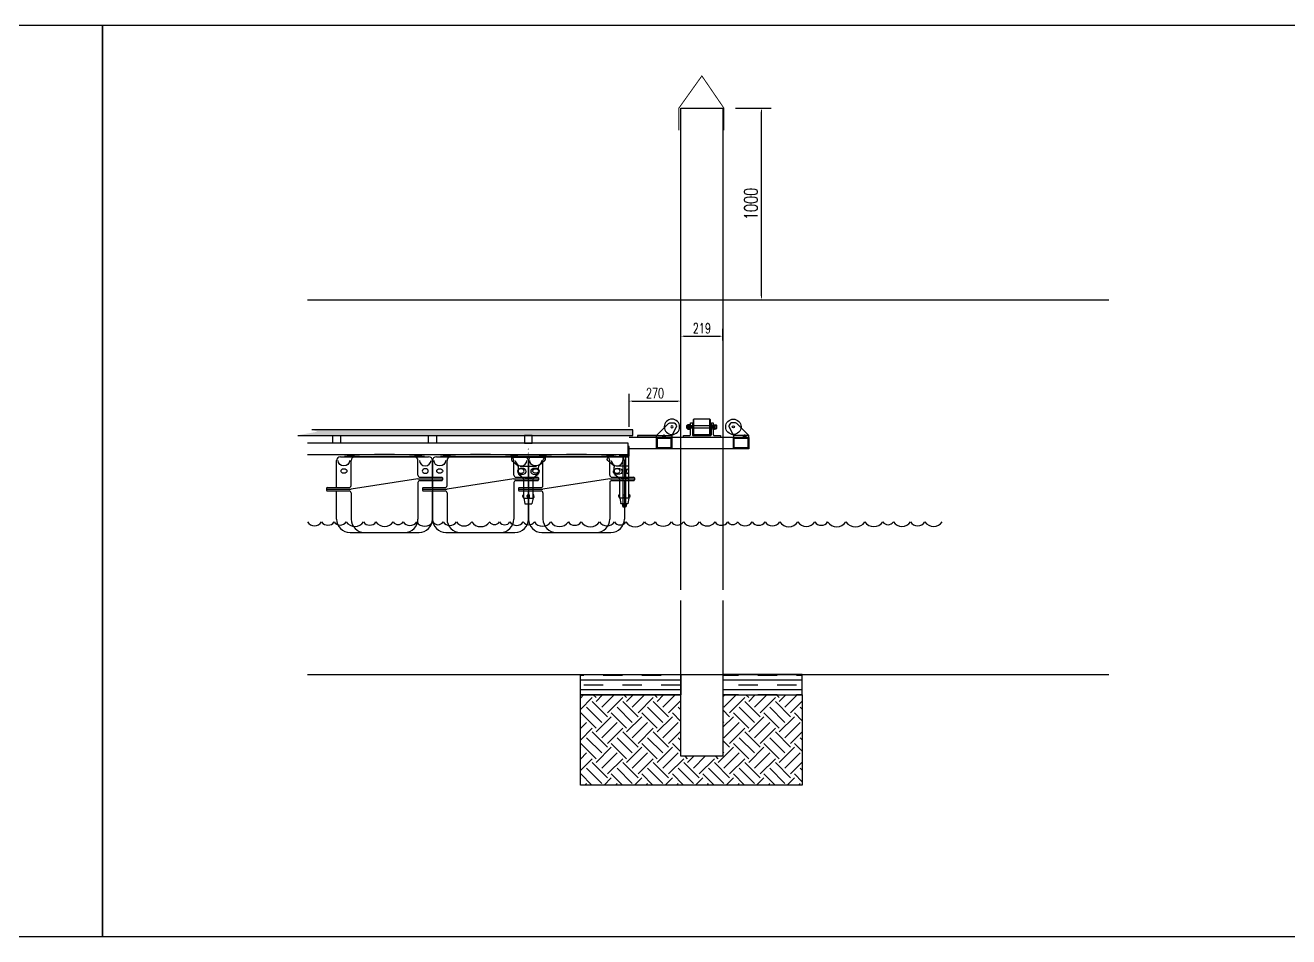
# Model space of a CAD drawing. Header units: millimetres. Extents: x -1714232 to -1367445, y 901519 to 1531173.
# Drawn here: x -1694475 to -1687890, y 919507 to 924259 of the extents above; entities that cross this region are included whole.
import ezdxf

# ---------------------------------------------------------------- set-up
doc = ezdxf.new("R2010")
doc.units = ezdxf.units.MM
doc.header["$LTSCALE"] = 1000
for name, pattern in [('ACAD_ISO03W100', [30, 12, -18]), ('CENTER2', [28.575, 19.05, -3.175, 3.175, -3.175]), ('DASH', [0.35, 0.25, -0.1]), ('DASHED2', [9.525, 6.35, -3.175])]:
    doc.linetypes.add(name, pattern=pattern)
doc.layers.get('0').update_dxf_attribs({"linetype": 'CONTINUOUS'})
doc.layers.get('DEFPOINTS').update_dxf_attribs({"linetype": 'CONTINUOUS'})
for name, color, linetype in [('PUB_DIM', 3, 'CONTINUOUS'), ('W-FLOAT_BOWL浮筒', 253, 'CONTINUOUS'), ('W-STEEL_FRAME钢架', 3, 'CONTINUOUS'), ('W-WOOD_FLOOR木地板', 30, 'CONTINUOUS'), ('ZJ', 251, 'CONTINUOUS'), ('塑木板', 32, 'CONTINUOUS'), ('水位', 102, 'CONTINUOUS'), ('短销钉', 253, 'CONTINUOUS'), ('螺栓', 146, 'CONTINUOUS'), ('钢架', 3, 'CONTINUOUS')]:
    doc.layers.add(name, color=color, linetype=linetype)
doc.styles.add('STANDARD_T3', font='simplex.shx', dxfattribs={"width": 0.7, "bigfont": 'gbcbig.shx'})
doc.dimstyles.new('W&&15', dxfattribs={"dimtxt": 52.5, "dimasz": 15, "dimexe": 37.5, "dimexo": 45, "dimgap": 15, "dimtad": 1, "dimdec": 0, "dimzin": 0, "dimdsep": 46, "dimtxsty": 'STANDARD_T3', "dimcen": 0.09, "dimclrd": 1, "dimclre": 1, "dimclrt": 7, "dimazin": 2, "dimtfac": 1, "dimtdec": 0, "dimtix": 1, "dimtmove": 2, "dimatfit": 3, "dimfxl": 100, "dimtolj": 1, "dimtzin": 0, "dimarcsym": 0})
doc.dimstyles.new('W&&20', dxfattribs={"dimtxt": 70, "dimasz": 20, "dimexe": 50, "dimexo": 60, "dimgap": 20, "dimtad": 1, "dimdec": 0, "dimzin": 0, "dimdsep": 46, "dimtxsty": 'STANDARD_T3', "dimcen": 0.09, "dimclrd": 1, "dimclre": 1, "dimclrt": 7, "dimazin": 2, "dimtfac": 1, "dimtdec": 0, "dimtix": 1, "dimtmove": 2, "dimatfit": 3, "dimfxl": 100, "dimtolj": 1, "dimtzin": 0, "dimarcsym": 0})

# ---------------------------------------------------------------- blocks, each defined once
blk = doc.blocks.new('短销固定铁件')
at = {"layer": '塑木板', "color": 156}
blk.add_lwpolyline([(-26.5, 47), (-23.5, 47), (-23.5, 0), (23.5, 0), (23.5, -3), (-26.5, -3)], close=True, dxfattribs=at)
at = {"layer": '螺栓', "color": 156}
blk.add_lwpolyline([(-7.5, -3), (-7.5, -270), (4.5, -270), (4.5, -3)], dxfattribs=at)
for points in [[(-12, -255), (9, -255), (9, -265), (-12, -265)], [(-10.5, -253), (7.5, -253), (7.5, -255), (-10.5, -255)], [(-7, -255), (4, -255), (4, -265), (-7, -265)]]:
    blk.add_lwpolyline(points, close=True, dxfattribs=at)
blk = doc.blocks.new('BLHFT')
at = {"layer": 'W-FLOAT_BOWL浮筒'}
for p, q in [((-208.5, 397), (208.2, 397)), ((-208.5, 397), (-208.5, 395)), ((208.2, 397), (208.2, 395)), ((-250, 234.5), (-250, 375)), ((-230, 395), (230, 395)), ((-174.3, 244.5), (-174.3, 375)), ((174.3, 298.5), (174.3, 375)), ((250, 375), (250, 288.5)), ((174.3, 279.5), (-174.3, 225.5)), ((174.3, 279.5), (302.1, 279.5)), ((184.3, 288.5), (298.1, 288.5)), ((184.3, 270.5), (298.1, 270.5)), ((250, 270.5), (250, 70)), ((-302, 225.5), (-174.3, 225.5)), ((-298, 234.5), (-184.3, 234.5)), ((-298, 216.5), (-184.3, 216.5)), ((-250, 70), (-250, 216.5)), ((-174.3, 206.5), (-174.3, 70)), ((174.3, 260.5), (174.3, 70)), ((-180, 0), (180, 0))]:
    blk.add_line(p, q, dxfattribs=at)
at = {"layer": 'W-FLOAT_BOWL浮筒', "ltscale": 0.5}
for p, q in [((302.1, 284.5), (302.1, 274.5)), ((-302, 230.5), (-302, 220.5))]:
    blk.add_line(p, q, dxfattribs=at)
at = {"layer": 'W-FLOAT_BOWL浮筒'}
for centre, radius, start, end in [((-0.2, -1768.5), 2175.5, 84.50426, 95.49574), ((-230, 375), 20, 90, 180), ((-154.3, 375), 20, 90, 180), ((154.3, 375), 20, 0, 90), ((230, 375), 20, 0, 90), ((184.3, 298.5), 10, 180, 270), ((184.3, 260.5), 10, 90, 180), ((298.1, 274.5), 4, 270, 0), ((-298, 220.5), 4, 180, 270), ((-184.3, 244.5), 10, 270, 0), ((-184.3, 206.5), 10, 0, 90), ((-180, 70), 70, 180, 270), ((-104.3, 70), 70, 180, 270), ((104.3, 70), 70, 270, 0), ((180, 70), 70, 270, 0)]:
    blk.add_arc(centre, radius, start, end, dxfattribs=at)
at = {"layer": 'W-FLOAT_BOWL浮筒', "ltscale": 0.5}
for centre, start, end in [((298.1, 284.5), 0, 90), ((-298, 230.5), 90, 180)]:
    blk.add_arc(centre, 4, start, end, dxfattribs=at)
at = {"layer": 'W-FLOAT_BOWL浮筒', "extrusion": (0, 0, -1)}
blk.add_ellipse((-212.1, 375), major_axis=(-30.4, 0), ratio=0.921809, start_param=3.141593, end_param=6.283185, dxfattribs=at)
at = {"layer": 'W-FLOAT_BOWL浮筒'}
blk.add_ellipse((-212.1, 320.5), major_axis=(-16, 0), ratio=0.75, dxfattribs=at)
blk.add_ellipse((211.9, 375.4), major_axis=(30.4, 0.1), ratio=0.921809, start_param=3.141593, end_param=6.283185, dxfattribs=at)
at = {"layer": 'W-FLOAT_BOWL浮筒', "extrusion": (0, 0, -1)}
blk.add_ellipse((212.1, 320.5), major_axis=(16, 0), ratio=0.75, dxfattribs=at)
blk = doc.blocks.new('半销钉')
at = {"layer": '短销钉'}
for p, q in [((0, -218.3), (0, 0)), ((0, -1.8), (101.5, -1.8)), ((0, -3.8), (103, -3.8)), ((0, -51.1), (66.5, -51.1)), ((76.5, -68.2), (76.5, -55.6)), ((109.7, -21.2), (79.8, -48.1)), ((101.5, -3.8), (101.5, -1.8)), ((4.8, -115.5), (43.2, -115.5)), ((48, -218.3), (48, -120.3)), ((72.8, -95.4), (51.7, -112.5)), ((-5, -209.4), (-5, -203.3)), ((-2, -200.3), (0, -200.3)), ((0, -218.3), (48, -218.3)), ((0, -218.3), (5.6, -246.3)), ((8, -248.3), (40, -248.3)), ((18, -209.3), (18, -204)), ((30, -209.3), (30, -204)), ((48, -218.3), (42.4, -246.3)), ((50, -200.3), (48, -200.3)), ((53, -209.4), (53, -203.3))]:
    blk.add_line(p, q, dxfattribs=at)
at = {"layer": '短销钉', "ltscale": 0.1}
for p, q in [((5.6, -246.3), (6, -248.3)), ((6, -248.3), (8, -248.3)), ((40, -248.3), (42, -248.3)), ((42.4, -246.3), (42, -248.3))]:
    blk.add_line(p, q, dxfattribs=at)
at = {"layer": '短销钉'}
for centre, radius, start, end in [((24, -1502.4), 1502.6, 87.04345, 90.91521), ((-10.5, -93.8), 31.4, 56.41658, 70.40032), ((58.5, -93.8), 31.3, 57.12872, 123.60194), ((86.5, -55.6), 10, 131.99908, 180), ((103, -13.8), 10, 311.99908, 90), ((-10.5, -62.7), 31.4, 289.49983, 303.55692), ((-1.5, -78.3), 13.5, 308.36964, 51.90106), ((49.5, -78.3), 13.5, 128.09894, 231.63036), ((58.5, -62.7), 31.4, 236.43853, 303.86649), ((58, -120.3), 10, 129, 180), ((66.5, -87.7), 10, 309, 355.85212), ((67.5, -78.3), 13.5, 309, 53.43426), ((-2, -203.3), 3, 90, 180), ((8, -245.8), 2.5, 191.30993, 270), ((21, -204), 3, 115.37693, 180), ((24, -210.3), 10, 64.62307, 115.37693), ((27, -204), 3, 0, 64.62307), ((40, -245.8), 2.5, 270, 348.69007), ((50, -203.3), 3, 0, 90)]:
    blk.add_arc(centre, radius, start, end, dxfattribs=at)
for centre, major_axis, start_param, end_param in [((1, -209.4), (0, -9), 4.712389, 6.115737), ((24, -209.3), (0, 9), 1.570796, 4.712389)]:
    blk.add_ellipse(centre, major_axis=major_axis, ratio=0.666667, start_param=start_param, end_param=end_param, dxfattribs=at)
at = {"layer": '短销钉', "extrusion": (0, 0, -1)}
blk.add_ellipse((47, -209.4), major_axis=(0, -9), ratio=0.666667, start_param=4.712389, end_param=6.115737, dxfattribs=at)
blk = doc.blocks.new('DXD')
at = {"layer": '短销钉'}
for p, q in [((-85.7, 227.1), (-55.8, 200.2)), ((-79, 244.5), (79, 244.5)), ((-77.5, 244.5), (-77.5, 246.5)), ((-77.5, 246.5), (77.5, 246.5)), ((85.7, 227.1), (55.8, 200.2)), ((77.5, 244.5), (77.5, 246.5)), ((-52.5, 180.1), (-52.5, 192.7)), ((-48.8, 152.9), (-27.7, 135.8)), ((-42.5, 197.2), (42.5, 197.2)), ((-19.2, 132.8), (19.2, 132.8)), ((48.8, 152.9), (27.7, 135.8)), ((52.5, 180.1), (52.5, 192.7)), ((-24, 30), (-24, 128)), ((24, 30), (24, 128)), ((-29, 38.9), (-29, 45)), ((-26, 48), (-24, 48)), ((-24, 30), (24, 30)), ((-24, 30), (-18.4, 2)), ((-16, 0), (16, 0)), ((-6, 39), (-6, 44.3)), ((6, 39), (6, 44.3)), ((24, 30), (18.4, 2)), ((26, 48), (24, 48)), ((29, 38.9), (29, 45))]:
    blk.add_line(p, q, dxfattribs=at)
at = {"layer": '短销钉', "ltscale": 0.1}
for p, q in [((-18.4, 2), (-18, 0)), ((-18, 0), (-16, 0)), ((16, 0), (18, 0)), ((18.4, 2), (18, 0))]:
    blk.add_line(p, q, dxfattribs=at)
at = {"layer": '短销钉'}
for centre, radius, start, end in [((-79, 234.5), 10, 90, 228.00092), ((0, -1254.1), 1502.6, 87.04345, 92.95655), ((-62.5, 192.7), 10, 0, 48.00092), ((62.5, 192.7), 10, 131.99908, 180), ((79, 234.5), 10, 311.99908, 90), ((-43.5, 170), 13.5, 126.56574, 231), ((-42.5, 160.6), 10, 184.14788, 231), ((-34.5, 185.6), 31.4, 236.13806, 303.55692), ((-34.5, 154.5), 31.4, 56.41658, 122.85309), ((-34, 128), 10, 0, 51), ((-25.5, 170), 13.5, 308.36964, 51.90106), ((25.5, 170), 13.5, 128.09894, 231.63036), ((34.5, 185.6), 31.4, 236.43853, 303.86649), ((34.5, 154.5), 31.3, 57.12872, 123.60194), ((34, 128), 10, 129, 180), ((42.5, 160.6), 10, 309, 355.85212), ((43.5, 170), 13.5, 309, 53.43426), ((-26, 45), 3, 90, 180), ((-16, 2.5), 2.5, 191.30993, 270), ((-3, 44.3), 3, 115.37693, 180), ((0, 38), 10, 64.62307, 115.37693), ((3, 44.3), 3, 0, 64.62307), ((16, 2.5), 2.5, 270, 348.69007), ((26, 45), 3, 0, 90)]:
    blk.add_arc(centre, radius, start, end, dxfattribs=at)
for centre, major_axis, start_param, end_param in [((-23, 38.9), (0, -9), 4.712389, 6.115737), ((0, 39), (0, 9), 1.570796, 4.712389)]:
    blk.add_ellipse(centre, major_axis=major_axis, ratio=0.666667, start_param=start_param, end_param=end_param, dxfattribs=at)
at = {"layer": '短销钉', "extrusion": (0, 0, -1)}
blk.add_ellipse((23, 38.9), major_axis=(0, -9), ratio=0.666667, start_param=4.712389, end_param=6.115737, dxfattribs=at)
blk = doc.blocks.new('5632.')
for p, q in [((865980.9, -129928.5), (865973.8, -129939)), ((866075.8, -129992.1), (866013.8, -129930.1)), ((865972.8, -129944.8), (865995.8, -129992.1))]:
    blk.add_line(p, q)
at = {"color": 0}
for p, q in [((866006.7, -129927.1), (865984.3, -129927.1)), ((866075.8, -129992.1), (865995.8, -129992.1)), ((865995.8, -129992.1), (865995.8, -130002.1)), ((866075.8, -130002.1), (866075.8, -129992.1)), ((865995.8, -130002.1), (866075.8, -130002.1))]:
    blk.add_line(p, q, dxfattribs=at)
for radius in [40, 6]:
    blk.add_circle((865995.8, -129947.3), radius)
for centre, radius, start, end in [((865984.3, -129932.1), 5, 90, 133.94354), ((866006.7, -129937.1), 10, 45, 90), ((865977.3, -129942.6), 5, 133.94354, 206)]:
    blk.add_arc(centre, radius, start, end)
blk = doc.blocks.new('*D81')
at = {"layer": 'DEFPOINTS', "color": 0, "transparency": 16777216}
for p in [(-1690839.1, 922637.7), (-1691058.1, 922571, 0), (-1690839.1, 922571, 0)]:
    blk.add_point(p, dxfattribs=at)
at = {"layer": 'PUB_DIM', "color": 1, "lineweight": -2, "transparency": 16777216}
for p, q in [((-1691058.1, 922616), (-1691058.1, 922675.2)), ((-1690839.1, 922616), (-1690839.1, 922675.2)), ((-1691043.1, 922637.7), (-1690854.1, 922637.7))]:
    blk.add_line(p, q, dxfattribs=at)
at = {"layer": 'PUB_DIM', "color": 1, "transparency": 16777216}
for points in [[(-1691043.1, 922640.2), (-1691043.1, 922635.2), (-1691058.1, 922637.7)], [(-1690854.1, 922640.2), (-1690854.1, 922635.2), (-1690839.1, 922637.7)]]:
    blk.add_solid(points, dxfattribs=at)
at = {"layer": 'PUB_DIM', "color": 7, "transparency": 16777216, "insert": (-1690948.6, 922678.9), "char_height": 52.5, "attachment_point": 5, "style": 'STANDARD_T3'}
blk.add_mtext('\\A1;219', dxfattribs=at)
blk = doc.blocks.new('*D83')
at = {"layer": 'DEFPOINTS', "color": 0, "transparency": 16777216}
for p in [(-1691058.1, 922299.2), (-1691327.6, 922120.2, 0), (-1691058.1, 922120.2, 0)]:
    blk.add_point(p, dxfattribs=at)
at = {"layer": 'PUB_DIM', "color": 1, "lineweight": -2, "transparency": 16777216}
for p, q in [((-1691327.6, 922165.2), (-1691327.6, 922336.7)), ((-1691058.1, 922165.2), (-1691058.1, 922336.7)), ((-1691312.6, 922299.2), (-1691073.1, 922299.2))]:
    blk.add_line(p, q, dxfattribs=at)
at = {"layer": 'PUB_DIM', "color": 1, "transparency": 16777216}
for points in [[(-1691312.6, 922301.7), (-1691312.6, 922296.7), (-1691327.6, 922299.2)], [(-1691073.1, 922301.7), (-1691073.1, 922296.7), (-1691058.1, 922299.2)]]:
    blk.add_solid(points, dxfattribs=at)
at = {"layer": 'PUB_DIM', "color": 7, "transparency": 16777216, "insert": (-1691192.9, 922340.4), "char_height": 52.5, "attachment_point": 5, "style": 'STANDARD_T3'}
blk.add_mtext('\\A1;270', dxfattribs=at)
blk = doc.blocks.new('*D94')
at = {"layer": 'DEFPOINTS', "color": 0, "transparency": 16777216}
for p in [(-1690834.1, 923827.2, 0), (-1690637.8, 923827.2), (-1690839.1, 922827.2, 0)]:
    blk.add_point(p, dxfattribs=at)
at = {"layer": 'PUB_DIM', "color": 1, "lineweight": -2, "transparency": 16777216}
for p, q in [((-1690774.1, 923827.2), (-1690587.8, 923827.2)), ((-1690637.8, 922847.2), (-1690637.8, 923807.2)), ((-1690779.1, 922827.2), (-1690587.8, 922827.2))]:
    blk.add_line(p, q, dxfattribs=at)
at = {"layer": 'PUB_DIM', "color": 1, "transparency": 16777216}
for points in [[(-1690641.1, 923807.2), (-1690634.4, 923807.2), (-1690637.8, 923827.2)], [(-1690641.1, 922847.2), (-1690634.4, 922847.2), (-1690637.8, 922827.2)]]:
    blk.add_solid(points, dxfattribs=at)
at = {"layer": 'PUB_DIM', "color": 7, "transparency": 16777216, "insert": (-1690692.8, 923327.2), "char_height": 70, "attachment_point": 5, "rotation": 90, "style": 'STANDARD_T3'}
blk.add_mtext('\\A1;1000', dxfattribs=at)

msp = doc.modelspace()

# ---------------------------------------------------------------- hatches: boundary and pattern name
h = msp.add_hatch()
h.set_pattern_fill('土壤', color=256, scale=30, angle=45)
h.set_pattern_definition([(45, (-2998438.98, -1010947.8), (0, 159.099026), [112.5, -112.5]), (45, (-2998468.81, -1010917.97), (0, 159.099026), [112.5, -112.5]), (45, (-2998498.64, -1010888.13), (0, 159.099026), [112.5, -112.5]), (135, (-2998498.64, -1010868.25), (-159.099026, 3e-14), [112.5, -112.5]), (135, (-2998468.81, -1010838.42), (-159.099026, 3e-14), [112.5, -112.5]), (135, (-2998438.98, -1010808.58), (-159.099026, 3e-14), [112.5, -112.5])])
h.paths.add_polyline_path([(-1691058.1, 920767.4), (-1691581.9, 920767.4), (-1691581.9, 920297.4), (-1690425.1, 920297.4), (-1690425.1, 920767.4), (-1690839.1, 920767.4), (-1690839.1, 920447.3), (-1691058.1, 920447.3)])
at = {"layer": 'PUB_DIM'}
h = msp.add_hatch(dxfattribs=at)
h.set_pattern_fill('不能通行的沼泽地', color=256, scale=30)
h.set_pattern_definition([(0, (-2998338.204, -1010922.6), (100.77696, 50.38848), [100.77696, -100.77696]), (0, (-2998438.98, -1010897.41), (0, 50.38848), [])])
h.paths.add_polyline_path([(-1691058.1, 920767.4), (-1691581.9, 920767.4), (-1691581.9, 920873.9), (-1691058.1, 920873.9)])
h.paths.add_polyline_path([(-1690839.1, 920767.4), (-1690425.1, 920767.4), (-1690425.1, 920873.9), (-1690839.1, 920873.9)])
at = {"layer": 'W-WOOD_FLOOR木地板'}
h = msp.add_hatch(dxfattribs=at)
h.set_pattern_fill('木纹01', color=256, scale=30, angle=45)
h.set_pattern_definition([(45, (-2998399.96, -1010879.91), (0, 169.7056275), [6, -114]), (45, (-2998467.84, -1010930.83), (0, 169.7056275), [12, -108]), (45, (-2998416.93, -1010871.43), (0, 169.7056275), [6, -114]), (45, (-2998476.32, -1010913.86), (0, 169.7056275), [6, -114]), (45, (-2998429.66, -1010858.7), (0, 169.7056275), [6, -114]), (45, (-2998480.57, -1010901.13), (0, 169.7056275), [6, -114]), (45, (-2998438.14, -1010850.22), (0, 169.7056275), [6, -114]), (45, (-2998493.3, -1010888.4), (0, 169.7056275), [6, -66, 6, -42]), (45, (-2998501.78, -1010879.91), (0, 169.7056275), [12, -60, 6, -42]), (45, (-2998518.75, -1010871.43), (0, 169.7056275), [6, -18, 6, -48, 6, -36]), (45, (-2998531.48, -1010867.19), (0, 169.7056275), [6, -24, 12, -78]), (45, (-2998480.57, -1010807.79), (0, 169.7056275), [6, -114]), (45, (-2998539.96, -1010858.7), (0, 169.7056275), [6, -30, 6, -78]), (90, (-2998467.84, -1010947.8), (-84.8528137, 84.8528137), [16.97052, -152.7351074]), (90, (-2998395.714, -1010875.67), (-84.8528137, 84.8528137), [33.941124, -135.7645034]), (90, (-2998438.14, -1010833.245), (-84.8528137, 84.8528137), [8.4852, -161.2204274]), (90, (-2998518.75, -1010896.884), (-84.8528137, 84.8528137), [25.45584, -144.2497874]), (90, (-2998446.63, -1010824.76), (-84.8528137, 84.8528137), [42.426408, -127.2792194]), (90, (-2998459.35, -1010812.03), (-84.8528137, 84.8528137), [25.45584, -144.2497874]), (0, (-2998484.81, -1010820.52), (84.8528137, 84.8528137), [8.4852, -161.2204274]), (0, (-2998446.63, -1010918.1), (84.8528137, 84.8528137), [16.97052, -152.7351074]), (0, (-2998476.325, -1010879.91), (84.8528137, 84.8528137), [16.97052, -152.7351074]), (0, (-2998433.9, -1010871.43), (84.8528137, 84.8528137), [16.97052, -152.7351074]), (0, (-2998472.08, -1010841.73), (84.8528137, 84.8528137), [16.97052, -152.7351074]), (0, (-2998476.325, -1010829), (84.8528137, 84.8528137), [25.45584, -144.2497874]), (0, (-2998446.63, -1010901.13), (84.8528137, 84.8528137), [25.45584, -144.2497874]), (0, (-2998438.14, -1010884.16), (84.8528137, 84.8528137), [25.45584, -144.2497874]), (0, (-2998480.57, -1010867.19), (84.8528137, 84.8528137), [25.45584, -144.2497874]), (0, (-2998476.325, -1010854.46), (84.8528137, 84.8528137), [25.45584, -144.2497874]), (71.5650512, (-2998480.567, -1010926.583), (84.8528137, 84.8528138), [13.416407, -254.9117496]), (71.5650512, (-2998412.685, -1010867.186), (84.8528137, 84.8528138), [53.665632, -214.662525]), (71.5650512, (-2998425.413, -1010854.46), (84.8528137, 84.8528138), [53.665632, -214.662525]), (71.5650512, (-2998433.9, -1010845.973), (84.8528137, 84.8528138), [53.66568, -80.4, 26.8332, -107.4292772]), (71.5650512, (-2998438.14, -1010824.76), (84.8528137, 84.8528138), [13.416407, -254.9117496]), (71.5650512, (-2998544.207, -1010871.43), (84.8528137, 84.8528138), [13.416407, -254.9117496]), (71.5650512, (-2998476.325, -1010803.546), (84.8528137, 84.8528138), [26.832816, -241.495341]), (18.4349488, (-2998421.17, -1010901.127), (84.8528138, 84.8528137), [26.832816, -241.495341]), (18.4349488, (-2998472.08, -1010909.61), (84.8528138, 84.8528137), [26.832816, -241.495341]), (18.4349488, (-2998459.354, -1010922.34), (84.8528138, 84.8528137), [13.416407, -254.911341]), (18.4349488, (-2998476.325, -1010896.884), (84.8528138, 84.8528137), [40.249224, -228.078933]), (18.4349488, (-2998459.354, -1010879.914), (84.8528138, 84.8528137), [26.832816, -241.495341]), (18.4349488, (-2998455.11, -1010867.186), (84.8528138, 84.8528137), [26.832816, -241.495341]), (18.4349488, (-2998489.05, -1010884.157), (84.8528138, 84.8528137), [13.416407, -254.911341]), (18.4349488, (-2998493.295, -1010871.43), (84.8528138, 84.8528137), [13.416407, -254.911341]), (18.4349488, (-2998476.325, -1010820.517), (84.8528138, 84.8528137), [13.416407, -254.911341]), (18.4349488, (-2998450.87, -1010854.46), (84.8528138, 84.8528137), [13.416407, -254.911341]), (18.4349488, (-2998514.51, -1010867.186), (84.8528138, 84.8528137), [40.249224, -228.078933]), (18.4349488, (-2998527.236, -1010862.943), (84.8528138, 84.8528137), [26.832816, -241.495341]), (18.4349488, (-2998455.11, -1010841.73), (84.8528138, 84.8528137), [13.416, -120.744, 13.416, -120.7521572]), (18.4349488, (-2998497.54, -1010850.215), (84.8528138, 84.8528137), [26.832816, -241.495341]), (18.4349488, (-2998501.78, -1010837.49), (84.8528138, 84.8528137), [26.832816, -241.495341]), (18.4349488, (-2998535.72, -1010854.46), (84.8528138, 84.8528137), [26.832816, -241.495341]), (18.4349488, (-2998510.266, -1010829), (84.8528138, 84.8528137), [26.832816, -241.495341])])
h.paths.add_polyline_path([(-1692981.5, 922150.2), (-1692952.2, 922139.5), (-1693057.2, 922121), (-1693054.9, 922120.2), (-1691308.6, 922120.2), (-1691308.6, 922150.2)])
at = {"layer": '塑木板'}
h = msp.add_hatch(color=5, dxfattribs=at)
h.dxf.hatch_style = 1
h.paths.add_polyline_path([(-1691856, 922049.3, 1), (-1691849.5, 922049.3, 1)])
h.paths.add_polyline_path([(-1691850.4, 922049.8), (-1691850.4, 922048.8), (-1691852.2, 922048.8), (-1691852.2, 922047), (-1691853.2, 922047), (-1691853.2, 922048.8), (-1691855, 922048.8), (-1691855, 922049.8), (-1691853.2, 922049.8), (-1691853.2, 922051.5), (-1691852.2, 922051.5), (-1691852.2, 922049.8)], flags=16)
h = msp.add_hatch(color=5, dxfattribs=at)
h.dxf.hatch_style = 1
h.paths.add_polyline_path([(-1691850.4, 922028.9), (-1691852.2, 922028.9), (-1691852.2, 922030.7), (-1691853.2, 922030.7), (-1691853.2, 922028.9), (-1691855, 922028.9), (-1691855, 922027.9), (-1691853.2, 922027.9), (-1691853.2, 922026.1), (-1691852.2, 922026.1), (-1691852.2, 922027.9), (-1691850.4, 922027.9)], flags=16)
h.paths.add_polyline_path([(-1691856, 922028.4, 1), (-1691849.5, 922028.4, 1)])

# ---------------------------------------------------------------- linework, layer by layer
for p, q in [((-1690990.6, 922124.2, 0), (-1690990.6, 922204.2, 0)), ((-1690906.6, 922124.2, 0), (-1690906.6, 922204.2, 0)), ((-1691022.1, 922169.9, 0), (-1691015.1, 922169.9, 0)), ((-1691015.1, 922158.9, 0), (-1691022.1, 922158.9, 0)), ((-1691011.1, 922163.4, 0), (-1691015.1, 922166.7, 0)), ((-1691011.1, 922161.1, 0), (-1691015.1, 922164.4, 0)), ((-1690902, 922158.9, 0), (-1690902, 922170.9, 0)), ((-1690886.1, 922163.4, 0), (-1690882.1, 922166.7, 0)), ((-1690886.1, 922161.1, 0), (-1690882.1, 922164.4, 0)), ((-1690875.1, 922169.9, 0), (-1690882.1, 922169.9, 0)), ((-1690882.1, 922158.9, 0), (-1690875.1, 922158.9, 0)), ((-1690873.1, 922157.4, 0), (-1690873.1, 922171.4, 0)), ((-1690784.5, 922110.2, 0), (-1691104.5, 922110.2, 0))]:
    msp.add_line(p, q)
at = {"linetype": 'DASHED2'}
for p, q in [((-1691151.5, 922110.2, 0), (-1691151.5, 922120.2, 0)), ((-1691137.5, 922110.2, 0), (-1691137.5, 922120.2, 0)), ((-1690731.5, 922110.2, 0), (-1690731.5, 922120.2, 0)), ((-1690717.5, 922110.2, 0), (-1690717.5, 922120.2, 0))]:
    msp.add_line(p, q, dxfattribs=at)
at = {"color": 3, "linetype": 'CENTER2', "ltscale": 0.5}
for p, q in [((-1691144.5, 922105.2, 0), (-1691144.5, 922125.2, 0)), ((-1690724.5, 922105.2, 0), (-1690724.5, 922125.2, 0))]:
    msp.add_line(p, q, dxfattribs=at)
at = {"color": 4}
for p, q in [((-1691024.1, 922164.4, 0), (-1691028.1, 922164.4, 0)), ((-1691024.1, 922170.4, 0), (-1691027.1, 922170.4, 0)), ((-1691027.1, 922158.4, 0), (-1691024.1, 922158.4, 0))]:
    msp.add_line(p, q, dxfattribs=at)
at = {"color": 1}
for p, q in [((-1691008.1, 922171.9, 0), (-1690998.1, 922171.9, 0)), ((-1690998.1, 922157.9, 0), (-1691008.1, 922157.9, 0)), ((-1690889.1, 922171.9, 0), (-1690899.1, 922171.9, 0)), ((-1690889.1, 922157.9, 0), (-1690899.1, 922157.9, 0))]:
    msp.add_line(p, q, dxfattribs=at)
at = {"color": 6, "linetype": 'ACAD_ISO03W100'}
for p, q in [((-1690889.1, 922170.9, 0), (-1691008.1, 922170.9, 0)), ((-1690889.1, 922158.9, 0), (-1691008.1, 922158.9, 0))]:
    msp.add_line(p, q, dxfattribs=at)
at = {"color": 2}
for p, q in [((-1691008.1, 922164.9, 0), (-1690998.1, 922164.9, 0)), ((-1690899.1, 922164.9, 0), (-1690889.1, 922164.9, 0))]:
    msp.add_line(p, q, dxfattribs=at)
at = {"color": 0}
for p, q in [((-1690704.5, 922110.2, 0), (-1691327.6, 922110.2, 0)), ((-1690704.5, 922050.2, 0), (-1691327.6, 922050.2, 0))]:
    msp.add_line(p, q, dxfattribs=at)
at = {"const_width": 5, "elevation": 0}
msp.add_lwpolyline([(-1691068.1, 923710.2), (-1691068.1, 923827.2), (-1690948.6, 923994.6), (-1690834.1, 923827.2), (-1690834.1, 923710.2)], dxfattribs=at)
at = {"elevation": 0}
for points in [[(-1690993.1, 922120.2), (-1690904.1, 922120.2, 0.414214), (-1690899.1, 922125.2), (-1690899.1, 922185.2), (-1690889.1, 922185.2), (-1690889.1, 922125.2, 0.414214), (-1690884.1, 922120.2), (-1690852.1, 922120.2), (-1690852.1, 922110.2), (-1691045.1, 922110.2), (-1691045.1, 922120.2), (-1691013.1, 922120.2, 0.414214), (-1691008.1, 922125.2), (-1691008.1, 922185.2)], [(-1691008.1, 922185.2), (-1690998.1, 922185.2), (-1690998.1, 922125.2, 0.414214), (-1690993.1, 922120.2)]]:
    msp.add_lwpolyline(points, format="xyb", dxfattribs=at)
for points in [[(-1690903.6, 922127.2), (-1690903.6, 922201.2), (-1690906.6, 922204.2), (-1690990.6, 922204.2), (-1690993.6, 922201.2), (-1690993.6, 922127.2), (-1690990.6, 922124.2), (-1690906.6, 922124.2)], [(-1691284.6, 922112.2), (-1691184.6, 922112.2), (-1691184.6, 922120.2), (-1691284.6, 922120.2)], [(-1691028.1, 922159.4), (-1691026.1, 922157.4), (-1691026.1, 922171.4), (-1691028.1, 922169.4)], [(-1691024.1, 922155.9), (-1691024.1, 922158.9), (-1691024.1, 922169.9), (-1691024.1, 922172.9)], [(-1690873.1, 922155.9), (-1690873.1, 922158.9), (-1690873.1, 922169.9), (-1690873.1, 922172.9)]]:
    msp.add_lwpolyline(points, close=True, dxfattribs=at)
for points in [[(-1691026.1, 922157.4), (-1691024.1, 922157.4), (-1691024.1, 922171.4), (-1691026.1, 922171.4)], [(-1691011.1, 922177.9), (-1691011.1, 922149.9), (-1691008.1, 922149.9), (-1691008.1, 922177.9), (-1691011.1, 922177.9), (-1691011.1, 922176.9)], [(-1690886.1, 922177.9), (-1690886.1, 922149.9), (-1690889.1, 922149.9), (-1690889.1, 922177.9), (-1690886.1, 922177.9), (-1690886.1, 922176.9)]]:
    msp.add_lwpolyline(points, dxfattribs=at)
for points in [[(-1691022.1, 922152.9), (-1691015.1, 922152.9), (-1691015.1, 922153.9), (-1691011.1, 922153.9), (-1691011.1, 922174.9), (-1691015.1, 922174.9), (-1691015.1, 922153.9), (-1691015.1, 922175.9), (-1691022.1, 922175.9, 0.666667), (-1691022.1, 922169.9, 0.363636), (-1691022.1, 922158.9, 0.666667)], [(-1690875.1, 922152.9), (-1690882.1, 922152.9), (-1690882.1, 922153.9), (-1690886.1, 922153.9), (-1690886.1, 922174.9), (-1690882.1, 922174.9), (-1690882.1, 922153.9), (-1690882.1, 922175.9), (-1690875.1, 922175.9, -0.666667), (-1690875.1, 922169.9, -0.363636), (-1690875.1, 922158.9, -0.666667)]]:
    msp.add_lwpolyline(points, format="xyb", close=True, dxfattribs=at)
msp.add_lwpolyline([(-1690839.1, 920767.4), (-1690425.1, 920767.4), (-1690425.1, 920297.4), (-1691581.9, 920297.4), (-1691581.9, 920767.4), (-1691058.1, 920767.4)])
at = {"layer": 'PUB_DIM'}
for p, q in [((-1693004.7, 922827.2, 0), (-1688827.5, 922827.2)), ((-1693004.7, 920873.9, 0), (-1688827.5, 920873.9))]:
    msp.add_line(p, q, dxfattribs=at)
for points in [[(-1700792, 924258.6), (-1694072, 924258.6), (-1694072, 919506.6), (-1700792, 919506.6)], [(-1694072, 924258.6), (-1687352, 924258.6), (-1687352, 919506.6), (-1694072, 919506.6)], [(-1691058.1, 920767.4), (-1691581.9, 920767.4), (-1691581.9, 920873.9), (-1691058.1, 920873.9)], [(-1690839.1, 920767.4), (-1690425.1, 920767.4), (-1690425.1, 920873.9), (-1690839.1, 920873.9)]]:
    msp.add_lwpolyline(points, close=True, dxfattribs=at)
at = {"layer": 'W-STEEL_FRAME钢架', "linetype": 'DASH', "ltscale": 0.5, "elevation": 0}
for points in [[(-1691184.5, 922050.2), (-1691184.5, 922110.2), (-1691104.5, 922110.2), (-1691104.5, 922050.2)], [(-1691179.5, 922055.2), (-1691179.5, 922105.2), (-1691109.5, 922105.2), (-1691109.5, 922055.2)], [(-1690784.5, 922050.2), (-1690784.5, 922110.2), (-1690704.5, 922110.2), (-1690704.5, 922050.2)], [(-1690779.5, 922055.2), (-1690779.5, 922105.2), (-1690709.5, 922105.2), (-1690709.5, 922055.2)]]:
    msp.add_lwpolyline(points, close=True, dxfattribs=at)
at = {"layer": 'W-WOOD_FLOOR木地板', "elevation": 0}
msp.add_lwpolyline([(-1693054.9, 922120.2), (-1691308.6, 922120.2), (-1691308.6, 922150.2), (-1692981.5, 922150.2)], dxfattribs=at)
at = {"layer": 'ZJ', "color": 1, "linetype": 'Continuous', "elevation": 0}
for points in [[(-1691058.1, 921314.9), (-1691058.1, 923827.2), (-1690839.1, 923827.2), (-1690839.1, 921314.9)], [(-1690839.1, 921259.6), (-1690839.1, 920447.3), (-1691058.1, 920447.3), (-1691058.1, 921259.6)]]:
    msp.add_lwpolyline(points, dxfattribs=at)
at = {"layer": '水位', "elevation": 0}
msp.add_lwpolyline([(-1693004.7, 921669, 0.520567), (-1692930.5, 921669, 0.520567), (-1692865.6, 921669, 0.520567), (-1692802.2, 921669, 0.520567), (-1692712.2, 921669, 0.520567), (-1692647.4, 921669, 0.520567), (-1692557.3, 921669, 0.520567), (-1692506.2, 921669, 0.520567), (-1692434.7, 921669, 0.520567), (-1692351.2, 921669, 0.520567), (-1692297.2, 921669, 0.520567), (-1692227.9, 921669, 0.520567), (-1692148.3, 921669, 0.520567), (-1692054.6, 921669, 0.520567), (-1692003.9, 921669, 0.520567), (-1691948.7, 921669, 0.520567), (-1691879.4, 921669, 0.520567), (-1691821.8, 921669, 0.520567), (-1691736, 921669, 0.520567), (-1691644.3, 921669, 0.520567), (-1691577.6, 921669, 0.520567), (-1691482.1, 921669, 0.520567), (-1691404.1, 921669, 0.520567), (-1691344.9, 921669, 0.520567), (-1691247, 921669, 0.520567), (-1691192.7, 921669, 0.520567), (-1691107.7, 921669, 0.520567), (-1691044.3, 921669, 0.520567), (-1690960.5, 921669, 0.520567), (-1690880, 921669, 0.520567), (-1690813.1, 921669, 0.520567), (-1690762, 921669, 0.520567), (-1690685.7, 921669, 0.520567), (-1690619.4, 921669, 0.520567), (-1690542, 921669, 0.520567), (-1690447.9, 921669, 0.520567), (-1690359.8, 921669, 0.520567), (-1690293.2, 921669, 0.520567), (-1690197.3, 921669, 0.520567), (-1690099, 921669, 0.520567), (-1690005.4, 921669, 0.520567), (-1689950.4, 921669, 0.520567), (-1689861.3, 921669, 0.520567), (-1689786.2, 921669, 0.520567), (-1689695.4, 921669, 0.520567)], format="xyb", dxfattribs=at)
at = {"layer": '钢架', "elevation": 0}
for points in [[(-1692832.6, 922080.2), (-1692872.6, 922080.2), (-1692872.6, 922120.2), (-1692832.6, 922120.2)], [(-1692332.6, 922080.2), (-1692372.6, 922080.2), (-1692372.6, 922120.2), (-1692332.6, 922120.2)], [(-1691872.6, 922080.2), (-1691832.6, 922080.2), (-1691832.6, 922120.2), (-1691872.6, 922120.2)]]:
    msp.add_lwpolyline(points, close=True, dxfattribs=at)
msp.add_lwpolyline([(-1693004.7, 922020.2), (-1691332.9, 922020.2), (-1691332.9, 922080.2), (-1693004.7, 922080.2)], dxfattribs=at)

# ---------------------------------------------------------------- block references
at = {"xscale": -1}
msp.add_blockref('5632.', (-825108.6, 1052112.3, 0), dxfattribs=at)
msp.add_blockref('5632.', (-2556780.3, 1052112.3, 0))
at = {"layer": 'W-FLOAT_BOWL浮筒'}
for p in [(-1692602.6, 921614.2, 0), (-1692102.6, 921614.2, 0), (-1691602.6, 921614.2, 0)]:
    msp.add_blockref('BLHFT', p, dxfattribs=at)
at = {"layer": '塑木板', "color": 0, "xscale": -1}
for name, p in [('短销固定铁件', (-1691354.1, 922015.8, 0)), ('半销钉', (-1691328.6, 922011.2, 0))]:
    msp.add_blockref(name, p, dxfattribs=at)
at = {"layer": '短销钉'}
msp.add_blockref('DXD', (-1691852.6, 921762.8, 0), dxfattribs=at)

# ---------------------------------------------------------------- dimensions: what is measured, and where the dimension line sits
at = {"layer": 'PUB_DIM'}
dim = msp.add_linear_dim(base=(-1690637.8, 923827.2), p1=(-1690839.1, 922827.2, 0), p2=(-1690834.1, 923827.2, 0), angle=90, dimstyle='W&&20', dxfattribs=at)
dim.commit()
dim.dimension.update_dxf_attribs({"geometry": '*D94', "text_midpoint": (-1690692.8, 923327.2)})
for base, p1, p2, picture, middle in [((-1690839.1, 922637.7), (-1691058.1, 922571, 0), (-1690839.1, 922571, 0), '*D81', (-1690948.6, 922678.9)), ((-1691058.1179, 922299.156), (-1691327.6186, 922120.1547, 0), (-1691058.1179, 922120.1547, 0), '*D83', (-1691192.8683, 922340.406))]:
    dim = msp.add_linear_dim(base=base, p1=p1, p2=p2, dimstyle='W&&15', dxfattribs=at)
    dim.commit()
    dim.dimension.update_dxf_attribs({"geometry": picture, "text_midpoint": middle})

doc.saveas('drawing.dxf')
